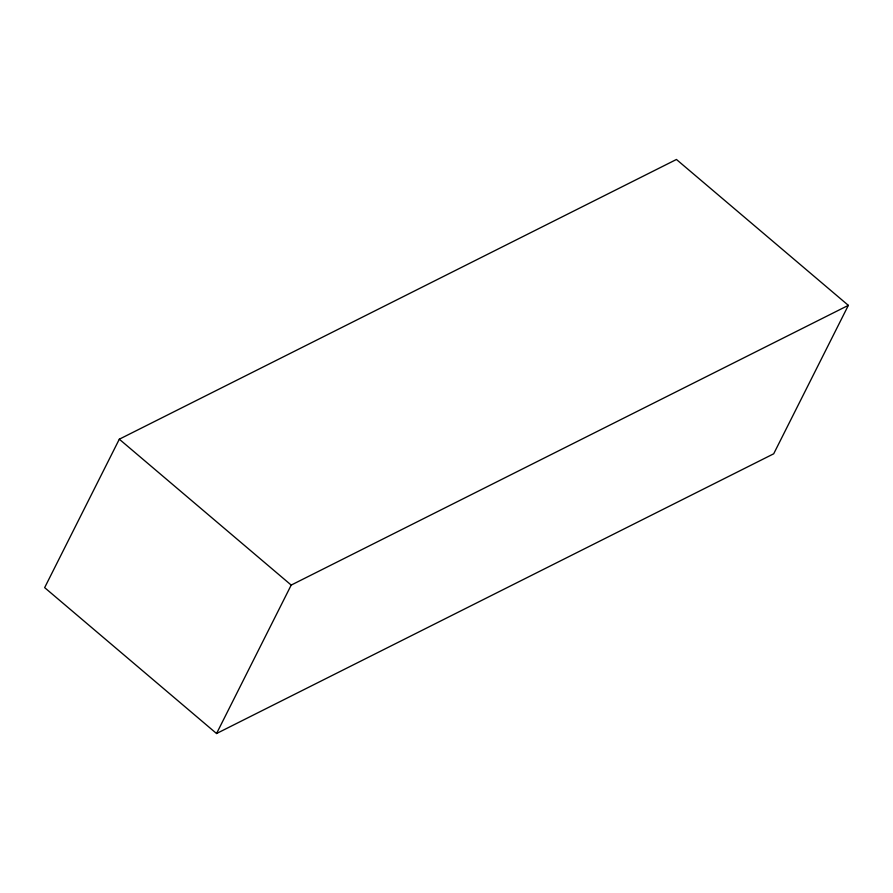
<?xml version="1.0" encoding="UTF-8"?>
<svg xmlns="http://www.w3.org/2000/svg" width="893" height="893" viewBox="0 0 893 893"><rect width="100%" height="100%" fill="white"/><g stroke="black" fill="none" stroke-linecap="round" stroke-linejoin="round"><path stroke-width="1.34" d="M119.305 439.2L44.65 587.639L216.552 733.521L773.695 453.8L848.35 305.361L676.447 159.479L119.305 439.2L291.207 585.082L848.35 305.361M216.552 733.521L291.207 585.082"/></g></svg>
